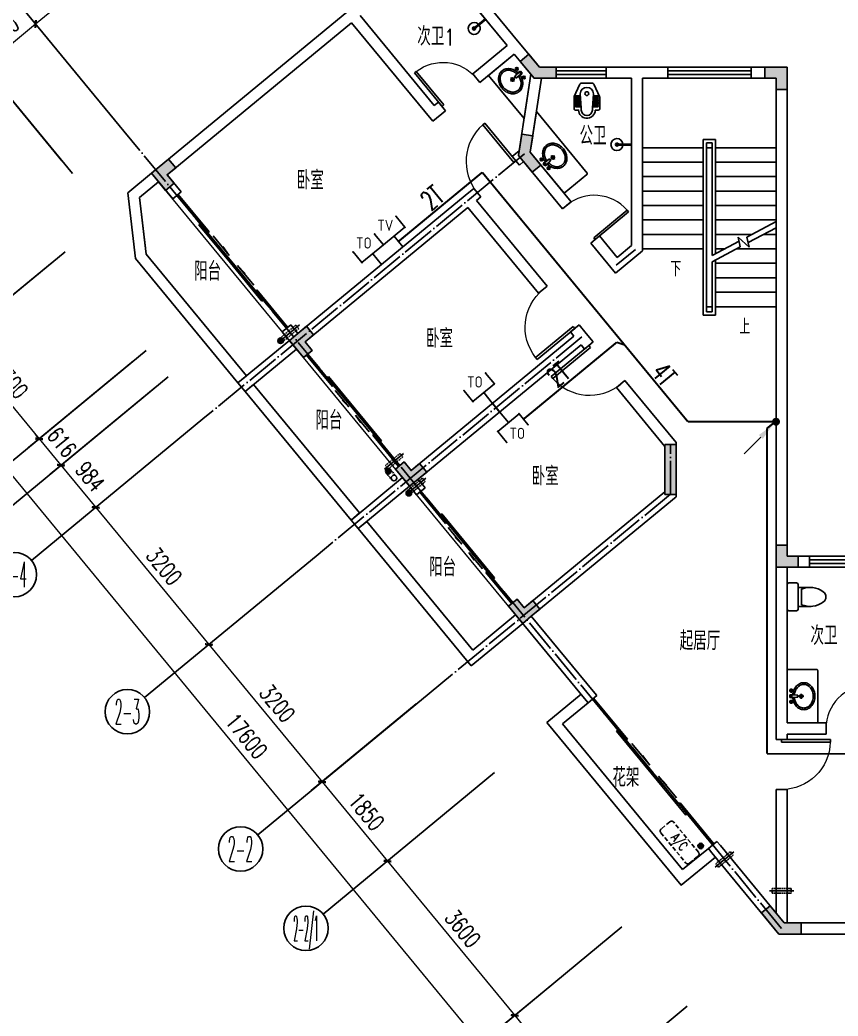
# Model space of a CAD drawing. Extents: x -7085 to 604621, y -1107727 to 606871.
# Drawn here: x 103160 to 117884, y 406450 to 424376 of the extents above; entities that cross this region are included whole.
import ezdxf
from ezdxf.enums import TextEntityAlignment as Align

# ---------------------------------------------------------------- set-up
doc = ezdxf.new("R2010")
doc.units = 0
doc.header["$LTSCALE"] = 1000
doc.header["$MEASUREMENT"] = 0
for name, pattern in [('( Hidden )', [0.375, 0.25, -0.125]), ('ACAD_ISO04W100', [30, 24, -3, 0, -3]), ('DASH', [0.35, 0.25, -0.1]), ('DOTE', [2.42, 2, -0.2, 0.02, -0.2])]:
    doc.linetypes.add(name, pattern=pattern)
for name, color, linetype in [('A-DOOR', 141, 'Continuous'), ('A-DOTE', 8, 'DOTE'), ('A-FLOR-EVTR', 2, 'Continuous'), ('A-FLOR-HVAC', 4, 'Continuous'), ('A-FLOR-OTHER2-ON', 83, 'Continuous'), ('A-FLOR-SPCL', 223, 'Continuous'), ('A-ROOF-STRM', 150, 'Continuous'), ('A-WALL-BRIC', 41, 'Continuous'), ('A-WALL-SURF', 253, 'Continuous'), ('AXIS', 3, 'Continuous'), ('AXIS_TEXT', 7, 'Continuous'), ('DIM_SYMB', 3, 'Continuous'), ('EQUIP-通讯', 3, 'Continuous'), ('g-地漏', 52, 'Continuous'), ('G_COL_墙柱_', 4, 'Continuous'), ('J-FURN-厨卫', 253, 'Continuous'), ('LWIRE', 4, 'Continuous'), ('PUB_DIM', 3, 'Continuous'), ('PUB_TEXT', 7, 'Continuous'), ('TEL_TEXT', 7, 'Continuous'), ('WALL-PARAPET', 6, 'Continuous'), ('WIRE-通讯', 4, 'Continuous')]:
    doc.layers.add(name, color=color, linetype=linetype)
doc.layers.add('建筑底图', color=8, linetype='Continuous', lineweight=5)
doc.styles.add('_TCH_AXIS', font='COMPLEX', dxfattribs={"bigfont": 'GBCBIG'})
doc.styles.add('_TCH_DIM', font='SIMPLEX', dxfattribs={"bigfont": 'GBCBIG'})
doc.styles.add('_TCH_DIM_T3', font='SIMPLEX', dxfattribs={"width": 0.705882, "bigfont": 'GBCBIG'})
doc.styles.add('_TCH_WINDOW', font='SIMPLEX', dxfattribs={"height": 3.5, "bigfont": 'GBCBIG'})
doc.styles.add('_TEL_ATTDEF', font='GBENOR', dxfattribs={"width": 0.8, "height": 3, "bigfont": 'GBCBIG'})
doc.styles.add('_TEL_DIM', font='SIMPLEX', dxfattribs={"width": 0.8, "height": 3.5, "bigfont": 'HZTXT'})
doc.styles.add('COMPLEX', font='COMPLEX')
doc.styles.get("Standard").update_dxf_attribs({"font": 'gbenor.shx', "bigfont": 'gbcbig.shx'})
doc.dimstyles.new('_TCH_ARCH&&100', dxfattribs={"dimtxt": 297.5, "dimasz": 100, "dimexe": 250, "dimexo": 300, "dimgap": 126.25, "dimtad": 1, "dimdec": 0, "dimzin": 0, "dimdsep": 46, "dimtxsty": '_TCH_DIM_T3', "dimblk": 'ARCHTICK', "dimcen": 0.09, "dimclrt": 7, "dimazin": 2, "dimtfac": 1, "dimtdec": 0, "dimtix": 1, "dimtmove": 2, "dimatfit": 3, "dimfxl": 0, "dimtolj": 1, "dimtzin": 0, "dimarcsym": 0})

# ---------------------------------------------------------------- blocks, each defined once
blk = doc.blocks.new('$plan$00002939')
at = {"layer": 'A-FLOR-SPCL', "color": 0}
blk.add_line((-10, 0), (10, 0), dxfattribs=at)
for points in [[(-124, 0), (133, 0)], [(-10, 0), (-10, -263)], [(10, 0), (10, -263)]]:
    blk.add_lwpolyline(points, dxfattribs=at)
for centre, radius, start, end in [((0, -262), 108, 95.306, 84.694), ((0, -262), 28.3, 110.6725, 69.3275), ((0, -260), 10.5, 197.2381, 342.7619)]:
    blk.add_arc(centre, radius, start, end, dxfattribs=at)
blk = doc.blocks.new('A$C14812D6A')
at = {"layer": 'A-FLOR-SPCL', "color": 0}
for p, q in [((397, 406), (289, 307)), ((363, 386), (289, 307)), ((357, 471), (301, 424)), ((352, 419), (306, 476)), ((429, 368), (311, 281)), ((397, 406), (363, 386)), ((413, 356), (383, 393)), ((429, 368), (397, 406)), ((429, 368), (403, 338)), ((288, 284), (218, 226)), ((282, 220), (225, 290)), ((311, 281), (289, 307)), ((319, 287), (297, 313)), ((403, 338), (311, 281)), ((485, 316), (428, 270)), ((480, 265), (433, 321))]:
    blk.add_line(p, q, dxfattribs=at)
for points in [[(64, 99, -0.080052), (17, 180, -0.088849), (0, 266, -0.104988), (17, 350, -0.12017), (64, 414, -0.12017), (135, 448, -0.104988), (222, 448, -0.088849), (302, 416, -0.055034), (353, 375, -0.080052)], [(87, 118, -0.080052), (45, 191, -0.088849), (30, 266, -0.104988), (44, 339, -0.12017), (83, 391, -0.12017), (141, 419, -0.104988), (215, 419, -0.088849), (286, 390, -0.056066), (333, 353, -0.080052)], [(390, 330, -0.055034), (420, 272, -0.088849), (437, 187, -0.104988), (420, 102, -0.12017), (373, 39, -0.12017), (302, 5, -0.104988), (215, 4, -0.088849), (135, 37, -0.080052), (64, 99, -0.080052)], [(365, 314, -0.056066), (392, 262, -0.088849), (407, 187, -0.104988), (393, 114, -0.12017), (354, 62, -0.12017), (296, 34, -0.104988), (222, 34, -0.088849), (151, 62, -0.080052), (87, 118, -0.080052)]]:
    blk.add_lwpolyline(points, format="xyb", dxfattribs=at)
for centre, radius in [((329, 447), 25), ((329, 447), 15), ((253, 255), 30), ((253, 255), 20), ((456, 293), 25), ((456, 293), 15)]:
    blk.add_circle(centre, radius, dxfattribs=at)
for centre, start, end in [((392, 371), 30.0417, 228.9912), ((393, 369), 210.0417, 48.9912)]:
    blk.add_arc(centre, 7.19, start, end, dxfattribs=at)
blk = doc.blocks.new('$plan$00002878')
at = {"layer": 'A-FLOR-SPCL', "color": 0}
for p, q in [((-198, -230), (-127, -230)), ((-198, -250), (-127, -250)), ((-198, -255), (-125, -255)), ((-198, -275), (-125, -275)), ((-198, -280), (-123, -280)), ((-198, -300), (-123, -300)), ((-198, -305), (-121, -305)), ((-198, -325), (-121, -325)), ((-198, -330), (-119, -330)), ((-198, -350), (-119, -350)), ((-198, -355), (-117, -355)), ((-120, -192), (-100, -450)), ((120, -192), (100, -450)), ((198, -355), (117, -355)), ((198, -330), (119, -330)), ((198, -350), (119, -350)), ((198, -305), (121, -305)), ((198, -325), (121, -325)), ((198, -280), (123, -280)), ((198, -300), (123, -300)), ((198, -255), (125, -255)), ((198, -275), (125, -275)), ((198, -230), (127, -230)), ((198, -250), (127, -250)), ((-198, -375), (-117, -375)), ((-198, -380), (-115, -380)), ((-198, -400), (-115, -400)), ((-198, -405), (-113, -405)), ((-198, -425), (-113, -425)), ((-100, -450), (-100, -486)), ((100, -450), (100, -486)), ((198, -405), (113, -405)), ((198, -425), (113, -425)), ((198, -380), (115, -380)), ((198, -400), (115, -400)), ((198, -375), (117, -375))]:
    blk.add_line(p, q, dxfattribs=at)
blk.add_lwpolyline([(-150, -486), (-210, -486, -0.414214), (-230, -466), (-230, -247, -0.108031), (-228, -239), (-132, -29, -0.293069), (-87, 0), (87, 0, -0.293069), (132, -29), (228, -239, -0.108031), (230, -247), (230, -466, -0.414214), (210, -486), (150, -486, -0.370477), (18, -634, -0.440428)], format="xyb", close=True, dxfattribs=at)
blk.add_circle((1, -190), 33.9, dxfattribs=at)
for centre, radius, start, end in [((-1, -198), 120, 89.7121, 177.2241), ((1, -198), 120, 2.7759, 90.2879), ((-198, -240), 10, 90, 270), ((-198, -265), 10, 90, 270), ((-198, -290), 10, 90, 270), ((-198, -315), 10, 90, 270), ((-198, -340), 10, 90, 270), ((-198, -365), 10, 90, 270), ((-127, -240), 10, 270, 90), ((-125, -265), 10, 270, 90), ((-123, -290), 10, 270, 90), ((-121, -315), 10, 270, 90), ((-119, -340), 10, 270, 90), ((-117, -365), 10, 270, 90), ((117, -365), 10, 90, 270), ((119, -340), 10, 90, 270), ((121, -315), 10, 90, 270), ((123, -290), 10, 90, 270), ((125, -265), 10, 90, 270), ((127, -240), 10, 90, 270), ((198, -240), 10, 270, 90), ((198, -265), 10, 270, 90), ((198, -290), 10, 270, 90), ((198, -315), 10, 270, 90), ((198, -340), 10, 270, 90), ((198, -365), 10, 270, 90), ((-198, -390), 10, 90, 270), ((-198, -415), 10, 90, 270), ((-115, -390), 10, 270, 90), ((-113, -415), 10, 270, 90), ((0, -485), 100, 180.775, 359.225), ((113, -415), 10, 90, 270), ((115, -390), 10, 90, 270), ((198, -390), 10, 270, 90), ((198, -415), 10, 270, 90)]:
    blk.add_arc(centre, radius, start, end, dxfattribs=at)
blk = doc.blocks.new('dsdsdssfdsd')
at = {"layer": 'A-FLOR-SPCL', "color": 0}
for p, q in [((4273, 23984), (4273, 24057)), ((4137, 23920), (4047, 23920)), ((4092, 23875), (4092, 23965)), ((4261, 23952), (4153, 23937)), ((4300, 23945), (4153, 23937)), ((4153, 23904), (4153, 23937)), ((4300, 23895), (4153, 23904)), ((4261, 23889), (4153, 23904)), ((4163, 23903), (4163, 23938)), ((4310, 24020), (4237, 24020)), ((4300, 23945), (4261, 23952)), ((4300, 23895), (4261, 23889)), ((4273, 23784), (4273, 23857)), ((4280, 23896), (4280, 23944)), ((4300, 23895), (4300, 23945)), ((4310, 23820), (4237, 23820))]:
    blk.add_line(p, q, dxfattribs=at)
blk.add_lwpolyline([(4347, 24400), (3817, 24400, 0.414214), (3797, 24380), (3797, 23460, 0.414214), (3817, 23440), (4347, 23440)], format="xyb", close=True, dxfattribs=at)
for points in [[(3847, 23920, -0.080052), (3862, 24013, -0.088849), (3904, 24090, -0.104988), (3970, 24144, -0.12017), (4047, 24163, -0.12017), (4124, 24144, -0.104988), (4191, 24090, -0.088849), (4232, 24013, -0.055034), (4246, 23950, -0.080052)], [(3877, 23920, -0.080052), (3891, 24004, -0.088849), (3927, 24071, -0.104988), (3984, 24118, -0.12017), (4047, 24133, -0.12017), (4110, 24118, -0.104988), (4167, 24071, -0.088849), (4204, 24004, -0.056066), (4216, 23946, -0.080052)], [(4246, 23891, -0.055034), (4232, 23827, -0.088849), (4191, 23751, -0.104988), (4124, 23696, -0.12017), (4047, 23678, -0.12017), (3970, 23696, -0.104988), (3904, 23751, -0.088849), (3862, 23827, -0.080052), (3847, 23920, -0.080052)], [(4216, 23895, -0.056066), (4204, 23837, -0.088849), (4167, 23770, -0.104988), (4110, 23723, -0.12017), (4047, 23708, -0.12017), (3984, 23723, -0.104988), (3927, 23770, -0.088849), (3891, 23837, -0.080052), (3877, 23920, -0.080052)]]:
    blk.add_lwpolyline(points, format="xyb", dxfattribs=at)
for centre, radius in [((4273, 24020), 25), ((4273, 24020), 15), ((4092, 23920), 30), ((4092, 23920), 20), ((4273, 23820), 25), ((4273, 23820), 15)]:
    blk.add_circle(centre, radius, dxfattribs=at)
for centre, start, end in [((4272, 23922), 350.5252, 189.4748), ((4272, 23919), 170.5252, 9.4748)]:
    blk.add_arc(centre, 7.19, start, end, dxfattribs=at)
blk = doc.blocks.new('A$C22166362')
at = {"layer": 'A-FLOR-SPCL', "color": 0}
for p, q in [((499, 420), (269, 420)), ((439, 110), (439, 390)), ((499, 30), (499, 470)), ((529, 500), (669, 500)), ((699, 470), (699, 30)), ((499, 80), (269, 80)), ((669, 0), (529, 0))]:
    blk.add_line(p, q, dxfattribs=at)
for centre, radius, start, end in [((286, 23), 398, 67.4505, 126.6381), ((529, 470), 30, 90, 180), ((669, 470), 30, 0, 90), ((110, 250), 110, 123.4509, 236.5491), ((286, 477), 398, 233.3619, 292.5495), ((529, 30), 30, 180, 270), ((669, 30), 30, 270, 0)]:
    blk.add_arc(centre, radius, start, end, dxfattribs=at)
blk = doc.blocks.new('COL')
at = {"layer": 'A-WALL-SURF'}
for points in [[(1903, -2150), (1712, -1918), (1558, -2046), (1808, -2350), (2203, -2350), (2203, -2150)], [(6162, -2350), (6162, -2550), (6362, -2550), (6362, -2150), (5962, -2150), (5962, -2350)], [(1739, -3679), (1784, -3383), (1586, -3353), (1527, -3738), (1775, -4038), (1929, -3911)], [(-4769, -3804), (-5078, -4059), (-4823, -4367), (-4669, -4240), (-4796, -4086), (-4642, -3959)], [(-2442, -6940), (-2288, -6813), (-2161, -6967), (-2315, -7094), (-2188, -7249), (-2342, -7376), (-2596, -7067)], [(4162, -8937), (4362, -8937), (4362, -9837), (4162, -9837)], [(-279, -9563), (-124, -9436), (-252, -9282), (-406, -9409), (-533, -9254), (-688, -9382), (-433, -9690)], [(6362, -10950), (6362, -10750), (6162, -10750), (6162, -11150), (6562, -11150), (6562, -10950)], [(1757, -12032), (1912, -11904), (1784, -11750), (1630, -11877), (1503, -11723), (1349, -11850), (1603, -12159)], [(6054, -17241), (5900, -17368), (6215, -17750), (6615, -17750), (6615, -17550), (6309, -17550)]]:
    blk.add_hatch(color=0, dxfattribs=at).paths.add_polyline_path(points)
at = {"layer": 'G_COL_墙柱_', "color": 0, "extrusion": (0, 0, -1)}
blk.add_lwpolyline([(-1903, -2150), (-1712, -1918), (-1558, -2046), (-1808, -2350), (-2203, -2350), (-2203, -2150)], close=True, dxfattribs=at)
at = {"layer": 'G_COL_墙柱_', "color": 0}
for points in [[(6162, -2350), (6162, -2550), (6362, -2550), (6362, -2150), (5962, -2150), (5962, -2350)], [(-4769, -3804), (-5078, -4059), (-4823, -4367), (-4669, -4240), (-4796, -4086), (-4642, -3959)], [(-2442, -6940), (-2288, -6813), (-2161, -6967), (-2315, -7094), (-2188, -7249), (-2342, -7376), (-2596, -7067), (-2442, -6940)], [(4162, -8937), (4362, -8937), (4362, -9837), (4162, -9837)], [(-279, -9563), (-124, -9436), (-252, -9282), (-406, -9409), (-533, -9254), (-688, -9382), (-433, -9690), (-279, -9563)], [(6362, -10950), (6362, -10750), (6162, -10750), (6162, -11150), (6562, -11150), (6562, -10950)], [(1757, -12032), (1912, -11904), (1784, -11750), (1630, -11877), (1503, -11723), (1349, -11850), (1603, -12159), (1757, -12032)], [(6054, -17241), (5900, -17368), (6215, -17750), (6615, -17750), (6615, -17550), (6309, -17550)]]:
    blk.add_lwpolyline(points, close=True, dxfattribs=at)
blk.add_lwpolyline([(1739, -3679), (1784, -3383), (1586, -3353), (1527, -3738), (1775, -4038), (1929, -3911), (1739, -3679)], dxfattribs=at)
blk = doc.blocks.new('YTLG')
at = {"layer": 'A-ROOF-STRM', "linetype": 'Continuous'}
h = blk.add_hatch(dxfattribs=at)
h.set_pattern_fill('ANSI31', color=0, scale=10)
h.set_pattern_definition([(45, (-1288290.313, 414148.037), (-11.22532015, 11.22532015), [])])
edge = h.paths.add_edge_path()
edge.add_arc((155403, -14017), 50, 0, 360, ccw=False)
at = {"layer": 'A-ROOF-STRM', "color": 0, "linetype": 'DASH', "ltscale": 0.1}
for p, q in [((155353, -14177), (155353, -14017)), ((155453, -14177), (155453, -14017))]:
    blk.add_line(p, q, dxfattribs=at)
at = {"layer": 'A-ROOF-STRM', "color": 0, "linetype": 'Continuous'}
blk.add_circle((155403, -14017), 50, dxfattribs=at)
at = {"layer": 'A-ROOF-STRM', "color": 0}
blk.add_circle((155403, -14177), 50, dxfattribs=at)
blk = doc.blocks.new('圆形地漏（平面）')
at = {"layer": 'g-地漏', "color": 0}
blk.add_circle((0, 0), 0.5, dxfattribs=at)
at = {"color": 8, "xscale": -0.01, "yscale": 0.01, "zscale": 0.01, "rotation": 180}
blk.add_blockref('YTLG', (-1554.03, -140.17), dxfattribs=at)
blk = doc.blocks.new('KTWJ1')
at = {"layer": 'A-FLOR-HVAC', "color": 0, "linetype": '( Hidden )', "ltscale": 0.3}
blk.add_lwpolyline([(152982, -14209, 0.414214), (153032, -14259), (153732, -14259, 0.414214), (153782, -14209), (153782, -14009, 0.414214), (153732, -13959), (153032, -13959, 0.414214), (152982, -14009)], format="xyb", close=True, dxfattribs=at)
at = {"layer": 'A-FLOR-HVAC', "color": 0, "style": '_TCH_WINDOW', "width": 0.705882}
blk.add_text('A/C', height=170, dxfattribs=at).set_placement((153214, -14188))
blk = doc.blocks.new('A$C0CF77FE4')
at = {"layer": 'A-FLOR-OTHER2-ON', "color": 0, "linetype": 'ACAD_ISO04W100', "ltscale": 5}
blk.add_line((40, 440), (40, 0), dxfattribs=at)
at = {"layer": 'A-FLOR-OTHER2-ON', "color": 0, "linetype": 'DASH', "ltscale": 0.1}
blk.add_lwpolyline([(0, 390), (80, 390), (80, 50), (0, 50)], close=True, dxfattribs=at)
blk = doc.blocks.new('_AXISO')
blk.add_circle((0, 0), 0.5)
at = {"layer": 'AXIS_TEXT', "style": 'COMPLEX', "width": 1.041667}
blk.add_attdef('A', text='', height=0.56, dxfattribs=at).set_placement((-0.25, -0.28), (0.25, -0.28), align=Align.FIT)
blk = doc.blocks.new('$WINLIB2D$00000001')
at = {"color": 0}
for points in [[(-0.5, 0.5), (-0.5, -0.5)], [(-0.5, 0.5), (0.5, 0.5)], [(0.5, -0.5), (0.5, 0.5)], [(0.5, 0.167), (-0.5, 0.167)], [(0.5, -0.167), (-0.5, -0.167)], [(-0.5, -0.5), (0.5, -0.5)]]:
    blk.add_lwpolyline(points, dxfattribs=at)
blk = doc.blocks.new('$DorLib2D$00000001')
at = {"color": 0}
for p, q in [((0.45, 0.975), (0.5, 0.975)), ((0.45, 0), (0.45, 0.975)), ((0.5, 0), (0.5, 0.975)), ((0.5, 0), (0.45, 0))]:
    blk.add_line(p, q, dxfattribs=at)
at = {"color": 0, "lineweight": 13}
blk.add_arc((0.475, 0), 0.975, 91.4693, 180, dxfattribs=at)
blk = doc.blocks.new('$DorLib2D$00000138')
at = {"color": 0, "linetype": 'Continuous'}
for p, q in [((-0.2875, 0), (-0.2875, 0.1538)), ((-0.2875, 0.1538), (0, 0.1538)), ((0, 0.1538), (0, 0)), ((0.2875, 0.1538), (0, 0.1538)), ((0.2875, 0), (0.2875, 0.1538)), ((-0.5, -0.1399), (-0.5, 0)), ((-0.5, 0), (-0.2188, 0)), ((0, 0), (-0.2875, 0)), ((-0.2188, 0), (-0.2188, -0.1399)), ((0, 0), (0.2875, 0)), ((0.2188, 0), (0.2188, -0.1399)), ((0.5, 0), (0.2188, 0)), ((0.5, 0), (0.5, -0.1946)), ((0.5, -0.1399), (0.5, 0)), ((-0.2188, -0.1399), (-0.5, -0.1399)), ((0.2188, -0.1399), (0.5, -0.1399)), ((-0.1857, -0.186), (-0.037, -0.186)), ((-0.037, -0.186), (-0.1019, -0.2583)), ((-0.1019, -0.2583), (-0.1019, -0.186)), ((0.1857, -0.186), (0.037, -0.186)), ((0.037, -0.186), (0.1019, -0.2583)), ((0.1019, -0.2583), (0.1019, -0.186))]:
    blk.add_line(p, q, dxfattribs=at)
blk = doc.blocks.new('_ArchTick')
at = {"color": 0, "linetype": 'ByBlock', "const_width": 0.4}
blk.add_lwpolyline([(-0.5, -0.5), (0.5, 0.5)], dxfattribs=at)
blk = doc.blocks.new('*D1653')
at = {"layer": 'Defpoints', "color": 0}
for p in [(103971, 471735), (105435, 469961), (103506, 468370)]:
    blk.add_point(p, dxfattribs=at)
at = {"layer": 'PUB_DIM', "color": 0, "lineweight": -2}
for p, q in [((103740, 471544), (101850, 469985)), ((102043, 470144), (103506, 468370)), ((105203, 469770), (103313, 468211))]:
    blk.add_line(p, q, dxfattribs=at)
at = {"layer": 'PUB_DIM', "color": 0, "lineweight": -2, "xscale": 100, "yscale": 100, "zscale": 100}
for p, rotation in [((102043, 470144), 129.5164780570852), ((103506, 468370), 309.5164780570851)]:
    blk.add_blockref('_ArchTick', p, dxfattribs=dict(at, rotation=rotation))
at = {"layer": 'PUB_DIM', "color": 7, "insert": (102987, 469432), "char_height": 297.5, "attachment_point": 5, "rotation": 309.5165, "style": '_TCH_DIM_T3'}
blk.add_mtext('\\A1;2300', dxfattribs=at)
blk = doc.blocks.new('*D1654')
at = {"layer": 'Defpoints', "color": 0}
for p in [(105435, 469961), (105827, 469485), (103898, 467894)]:
    blk.add_point(p, dxfattribs=at)
at = {"layer": 'PUB_DIM', "color": 0, "lineweight": -2}
for p, q in [((105203, 469770), (103313, 468211)), ((105596, 469294), (103706, 467735)), ((103506, 468370), (103443, 468447)), ((103506, 468370), (103898, 467894)), ((103898, 467894), (103962, 467817))]:
    blk.add_line(p, q, dxfattribs=at)
at = {"layer": 'PUB_DIM', "color": 0, "lineweight": -2, "xscale": 100, "yscale": 100, "zscale": 100}
for p, rotation in [((103506, 468370), 309.5164780570881), ((103898, 467894), 129.5164780570882)]:
    blk.add_blockref('_ArchTick', p, dxfattribs=dict(at, rotation=rotation))
at = {"layer": 'PUB_DIM', "color": 7, "insert": (103915, 468307), "char_height": 297.5, "attachment_point": 5, "rotation": 309.5165, "style": '_TCH_DIM_T3'}
blk.add_mtext('\\A1;616', dxfattribs=at)
blk = doc.blocks.new('*D1655')
at = {"layer": 'Defpoints', "color": 0}
for p in [(105827, 469485), (106453, 468726), (104524, 467135)]:
    blk.add_point(p, dxfattribs=at)
at = {"layer": 'PUB_DIM', "color": 0, "lineweight": -2}
for p, q in [((105596, 469294), (103706, 467735)), ((106222, 468535), (104332, 466976)), ((103898, 467894), (104524, 467135))]:
    blk.add_line(p, q, dxfattribs=at)
at = {"layer": 'PUB_DIM', "color": 0, "lineweight": -2, "xscale": 100, "yscale": 100, "zscale": 100}
for p, rotation in [((103898, 467894), 129.5164780570845), ((104524, 467135), 309.5164780570845)]:
    blk.add_blockref('_ArchTick', p, dxfattribs=dict(at, rotation=rotation))
at = {"layer": 'PUB_DIM', "color": 7, "insert": (104424, 467690), "char_height": 297.5, "attachment_point": 5, "rotation": 309.5165, "style": '_TCH_DIM_T3'}
blk.add_mtext('\\A1;984', dxfattribs=at)
blk = doc.blocks.new('*D1656')
at = {"layer": 'Defpoints', "color": 0}
for p in [(106453, 468726), (108489, 466258), (106561, 464667)]:
    blk.add_point(p, dxfattribs=at)
at = {"layer": 'PUB_DIM', "color": 0, "lineweight": -2}
for p, q in [((106222, 468535), (104332, 466976)), ((104524, 467135), (106561, 464667)), ((108258, 466067), (106368, 464508))]:
    blk.add_line(p, q, dxfattribs=at)
at = {"layer": 'PUB_DIM', "color": 0, "lineweight": -2, "xscale": 100, "yscale": 100, "zscale": 100}
for p, rotation in [((104524, 467135), 129.5164780570856), ((106561, 464667), 309.5164780570856)]:
    blk.add_blockref('_ArchTick', p, dxfattribs=dict(at, rotation=rotation))
at = {"layer": 'PUB_DIM', "color": 7, "insert": (105755, 466076), "char_height": 297.5, "attachment_point": 5, "rotation": 309.5165, "style": '_TCH_DIM_T3'}
blk.add_mtext('\\A1;3200', dxfattribs=at)
blk = doc.blocks.new('*D1657')
at = {"layer": 'Defpoints', "color": 0}
for p in [(108489, 466258), (110525, 463789), (108597, 462198)]:
    blk.add_point(p, dxfattribs=at)
at = {"layer": 'PUB_DIM', "color": 0, "lineweight": -2}
for p, q in [((108258, 466067), (106368, 464508)), ((106561, 464667), (108597, 462198)), ((110294, 463598), (108404, 462039))]:
    blk.add_line(p, q, dxfattribs=at)
at = {"layer": 'PUB_DIM', "color": 0, "lineweight": -2, "xscale": 100, "yscale": 100, "zscale": 100}
for p, rotation in [((106561, 464667), 129.5164780570859), ((108597, 462198), 309.5164780570859)]:
    blk.add_blockref('_ArchTick', p, dxfattribs=dict(at, rotation=rotation))
at = {"layer": 'PUB_DIM', "color": 7, "insert": (107791, 463608), "char_height": 297.5, "attachment_point": 5, "rotation": 309.5165, "style": '_TCH_DIM_T3'}
blk.add_mtext('\\A1;3200', dxfattribs=at)
blk = doc.blocks.new('*D1658')
at = {"layer": 'Defpoints', "color": 0}
for p in [(110525, 463789), (111702, 462362), (109774, 460771)]:
    blk.add_point(p, dxfattribs=at)
at = {"layer": 'PUB_DIM', "color": 0, "lineweight": -2}
for p, q in [((110294, 463598), (108404, 462039)), ((108597, 462198), (109774, 460771)), ((111471, 462171), (109581, 460612))]:
    blk.add_line(p, q, dxfattribs=at)
at = {"layer": 'PUB_DIM', "color": 0, "lineweight": -2, "xscale": 100, "yscale": 100, "zscale": 100}
for p, rotation in [((108597, 462198), 129.5164780570855), ((109774, 460771), 309.5164780570855)]:
    blk.add_blockref('_ArchTick', p, dxfattribs=dict(at, rotation=rotation))
at = {"layer": 'PUB_DIM', "color": 7, "insert": (109397, 461660), "char_height": 297.5, "attachment_point": 5, "rotation": 309.5165, "style": '_TCH_DIM_T3'}
blk.add_mtext('\\A1;1850', dxfattribs=at)
blk = doc.blocks.new('*D1659')
at = {"layer": 'Defpoints', "color": 0}
for p in [(111702, 462362), (113993, 459585), (112065, 457994)]:
    blk.add_point(p, dxfattribs=at)
at = {"layer": 'PUB_DIM', "color": 0, "lineweight": -2}
for p, q in [((111471, 462171), (109581, 460612)), ((109774, 460771), (112065, 457994)), ((113762, 459394), (111872, 457835))]:
    blk.add_line(p, q, dxfattribs=at)
at = {"layer": 'PUB_DIM', "color": 0, "lineweight": -2, "xscale": 100, "yscale": 100, "zscale": 100}
for p, rotation in [((109774, 460771), 129.5164780570859), ((112065, 457994), 309.5164780570859)]:
    blk.add_blockref('_ArchTick', p, dxfattribs=dict(at, rotation=rotation))
at = {"layer": 'PUB_DIM', "color": 7, "insert": (111131, 459557), "char_height": 297.5, "attachment_point": 5, "rotation": 309.5165, "style": '_TCH_DIM_T3'}
blk.add_mtext('\\A1;3600', dxfattribs=at)
blk = doc.blocks.new('*D1660')
at = {"layer": 'Defpoints', "color": 0}
for p in [(113993, 459585), (115170, 458157), (113242, 456567)]:
    blk.add_point(p, dxfattribs=at)
at = {"layer": 'PUB_DIM', "color": 0, "lineweight": -2}
for p, q in [((113762, 459394), (111872, 457835)), ((112065, 457994), (113242, 456567)), ((114939, 457967), (113049, 456408))]:
    blk.add_line(p, q, dxfattribs=at)
at = {"layer": 'PUB_DIM', "color": 0, "lineweight": -2, "xscale": 100, "yscale": 100, "zscale": 100}
for p, rotation in [((112065, 457994), 129.5164780570852), ((113242, 456567), 309.5164780570852)]:
    blk.add_blockref('_ArchTick', p, dxfattribs=dict(at, rotation=rotation))
at = {"layer": 'PUB_DIM', "color": 7, "insert": (112865, 457455), "char_height": 297.5, "attachment_point": 5, "rotation": 309.5165, "style": '_TCH_DIM_T3'}
blk.add_mtext('\\A1;1850', dxfattribs=at)
blk = doc.blocks.new('*D1661')
at = {"layer": 'Defpoints', "color": 0}
for p in [(103971, 471735), (115170, 458157), (112625, 456058)]:
    blk.add_point(p, dxfattribs=at)
at = {"layer": 'PUB_DIM', "color": 0, "lineweight": -2}
for p, q in [((103740, 471544), (101233, 469476)), ((101426, 469635), (112625, 456058)), ((114939, 457967), (112432, 455899))]:
    blk.add_line(p, q, dxfattribs=at)
at = {"layer": 'PUB_DIM', "color": 0, "lineweight": -2, "xscale": 100, "yscale": 100, "zscale": 100}
for p, rotation in [((101426, 469635), 129.5164780570852), ((112625, 456058), 309.5164780570851)]:
    blk.add_blockref('_ArchTick', p, dxfattribs=dict(at, rotation=rotation))
at = {"layer": 'PUB_DIM', "color": 7, "insert": (107237, 463021), "char_height": 297.5, "attachment_point": 5, "rotation": 309.5165, "style": '_TCH_DIM_T3'}
blk.add_mtext('\\A1;17600', dxfattribs=at)
blk = doc.blocks.new('*D1662')
at = {"layer": 'Defpoints', "color": 0}
for p in [(103442, 475835), (105032, 473906), (104107, 473143)]:
    blk.add_point(p, dxfattribs=at)
at = {"layer": 'PUB_DIM', "color": 0, "lineweight": -2}
for p, q in [((104841, 474138), (103282, 476028)), ((102516, 475071), (103442, 475835)), ((103916, 473374), (102357, 475264))]:
    blk.add_line(p, q, dxfattribs=at)
at = {"layer": 'PUB_DIM', "color": 0, "lineweight": -2, "xscale": 100, "yscale": 100, "zscale": 100}
for p, rotation in [((103442, 475835), 39.51647805708824), ((102516, 475071), 219.5164780570882)]:
    blk.add_blockref('_ArchTick', p, dxfattribs=dict(at, rotation=rotation))
at = {"layer": 'PUB_DIM', "color": 7, "insert": (102804, 475665), "char_height": 297.5, "attachment_point": 5, "rotation": 39.5165, "style": '_TCH_DIM_T3'}
blk.add_mtext('\\A1;1200', dxfattribs=at)
blk = doc.blocks.new('*D1663')
at = {"layer": 'Defpoints', "color": 0}
for p in [(106527, 478380), (108118, 476451), (105032, 473906)]:
    blk.add_point(p, dxfattribs=at)
at = {"layer": 'PUB_DIM', "color": 0, "lineweight": -2}
for p, q in [((107927, 476683), (106368, 478573)), ((103442, 475835), (106527, 478380)), ((104841, 474138), (103282, 476028))]:
    blk.add_line(p, q, dxfattribs=at)
at = {"layer": 'PUB_DIM', "color": 0, "lineweight": -2, "xscale": 100, "yscale": 100, "zscale": 100}
for p, rotation in [((106527, 478380), 39.51647805708831), ((103442, 475835), 219.5164780570883)]:
    blk.add_blockref('_ArchTick', p, dxfattribs=dict(at, rotation=rotation))
at = {"layer": 'PUB_DIM', "color": 7, "insert": (104809, 477319), "char_height": 297.5, "attachment_point": 5, "rotation": 39.5165, "style": '_TCH_DIM_T3'}
blk.add_mtext('\\A1;4000', dxfattribs=at)
blk = doc.blocks.new('*D1667')
at = {"layer": 'Defpoints', "color": 0}
for p in [(107870, 480524), (109970, 477978), (104107, 473143)]:
    blk.add_point(p, dxfattribs=at)
at = {"layer": 'PUB_DIM', "color": 0, "lineweight": -2}
for p, q in [((109779, 478210), (107711, 480717)), ((102007, 475688), (107870, 480524)), ((103916, 473374), (101848, 475881))]:
    blk.add_line(p, q, dxfattribs=at)
at = {"layer": 'PUB_DIM', "color": 0, "lineweight": -2, "xscale": 100, "yscale": 100, "zscale": 100}
for p, rotation in [((107870, 480524), 39.51647805708493), ((102007, 475688), 219.516478057085)]:
    blk.add_blockref('_ArchTick', p, dxfattribs=dict(at, rotation=rotation))
at = {"layer": 'PUB_DIM', "color": 7, "insert": (104763, 478318), "char_height": 297.5, "attachment_point": 5, "rotation": 39.5165, "style": '_TCH_DIM_T3'}
blk.add_mtext('\\A1;7600', dxfattribs=at)
blk = doc.blocks.new('$equip$00001847')
for p, q in [((-0.5, 0.499), (-0.5, 0.999)), ((0.5, 0.999), (0.5, 0.499)), ((0.5, 0.499), (-0.5, 0.499)), ((0, 0.5), (0, 0))]:
    blk.add_line(p, q)
for p in [(-0.5, 0.999), (0.5, 0.999), (-0.5, 0.499), (0.5, 0.499), (0, 0)]:
    blk.add_point(p)
at = {"color": 7, "style": '_TEL_DIM'}
blk.add_attdef('$TEXT$', text='', height=0.4, dxfattribs=at).set_placement((0, 0.999), align=Align.MIDDLE_CENTER)
at = {"color": 7, "style": '_TEL_DIM', "flags": 1}
blk.add_attdef('A', text='', height=0.00002, dxfattribs=at).set_placement((0, 0), align=Align.MIDDLE_CENTER)
blk = doc.blocks.new('$equip$00001802')
for p, q in [((-0.5, 0.499), (-0.5, 0.999)), ((0.5, 0.999), (0.5, 0.499)), ((0.5, 0.499), (-0.5, 0.499)), ((0, 0.5), (0, 0))]:
    blk.add_line(p, q)
for p in [(-0.5, 0.999), (0.5, 0.999), (-0.5, 0.499), (0.5, 0.499), (0, 0)]:
    blk.add_point(p)
at = {"color": 7, "style": '_TEL_DIM'}
blk.add_attdef('$TEXT$', text='', height=0.4, dxfattribs=at).set_placement((0, 0.999), align=Align.MIDDLE_CENTER)
at = {"color": 7, "style": '_TEL_DIM', "flags": 1}
blk.add_attdef('A', text='', height=0.00002, dxfattribs=at).set_placement((0, 0), align=Align.MIDDLE_CENTER)
blk = doc.blocks.new('$TelecSys$00000081')
for p, q in [((0.104, 0.104), (0.104, 0.104)), ((-0.104, -0.104), (-0.104, -0.104)), ((-1.15, -1.15), (-0.55, -0.55))]:
    blk.add_line(p, q)
at = {"const_width": 0.142}
blk.add_lwpolyline([(0.071, 0, 1), (-0.071, 0, 1)], format="xyb", close=True, dxfattribs=at)
blk.add_solid([(-0.62, -0.48), (-0.48, -0.62), (-0.1, -0.1)])
at = {"width": 0.8, "flags": 9}
blk.add_attdef('A', (0, 0), '', height=0.00002, rotation=180, dxfattribs=at)
blk = doc.blocks.new('WC')
at = {"layer": 'A-ROOF-STRM', "linetype": 'Continuous'}
h = blk.add_hatch(dxfattribs=at)
h.set_pattern_fill('ANSI31', color=8, scale=10)
h.set_pattern_definition([(174.5164781, (949134.199, 1719061.32), (1.51700667, 15.80235159), [])])
edge = h.paths.add_edge_path()
edge.add_arc((107851, 470134.6), 50, -140.48352, 219.51648)
h = blk.add_hatch(dxfattribs=at)
h.set_pattern_fill('ANSI31', color=8, scale=10)
h.set_pattern_definition([(358.6425651, (-639081.866, -838829.969), (-0.37607068, -15.87054491), [])])
edge = h.paths.add_edge_path()
edge.add_arc((110158.6, 467391.4), 50, 43.64257, 403.64257)
h = blk.add_hatch(dxfattribs=at)
h.set_pattern_fill('ANSI31', color=8, scale=10)
h.set_pattern_definition([(354.5164781, (-725871.677, -787884.326), (-1.51700667, -15.80235159), [])])
edge = h.paths.add_edge_path()
edge.add_arc((115411.5, 461042.4), 50, 39.51648, 399.51648)
at = {"color": 8}
for points in [[(112055.8, 475291.9), (112355.8, 474928.2)], [(112209, 465048.1), (105527.8, 473148.2)], [(105310.9, 472710), (105418.8, 471802.1)], [(113258.9, 463775.2), (112641.7, 463266.1), (115059.7, 460334.7), (115676.8, 460843.7)]]:
    blk.add_lwpolyline(points, dxfattribs=at)
at = {"layer": 'A-DOTE', "color": 8, "ltscale": 0.3}
blk.add_line((114867.5, 467370.5), (114867.5, 468268.4), dxfattribs=at)
for points in [[(116867.5, 459557.3), (105032.3, 473906.1)], [(112238.8, 473498.4), (106453, 468726.2)], [(114235.7, 471775.2), (113893.2, 471492.7)], [(113272.1, 470202.6), (108489.2, 466257.6)], [(114867.5, 467370.5), (110525.3, 463789)]]:
    blk.add_lwpolyline(points, dxfattribs=at)
at = {"layer": 'A-FLOR-EVTR', "color": 8}
for p, q in [((116767.5, 474857.3), (114367.5, 474857.3)), ((114367.5, 474857.3), (114367.5, 473607.3)), ((116767.5, 473607.3), (116767.5, 474857.3)), ((114367.5, 473607.3), (114367.5, 471787.3)), ((115457.5, 473607.3), (114367.5, 473607.3)), ((114367.5, 473607.3), (115457.5, 473607.3)), ((115457.5, 473757.3), (115457.5, 470597.3)), ((115677.5, 473757.3), (115457.5, 473757.3)), ((115517.5, 473697.3), (115517.5, 470657.3)), ((115617.5, 473697.3), (115517.5, 473697.3)), ((115517.5, 473607.3), (115517.5, 471787.3)), ((115517.5, 473607.3), (115617.5, 473607.3)), ((115617.5, 471669.6), (115617.5, 473697.3)), ((115617.5, 471669.6), (115617.5, 473607.3)), ((115677.5, 471701.3), (115677.5, 473757.3)), ((115677.5, 473607.3), (116767.5, 473607.3)), ((115677.5, 473607.3), (116767.5, 473607.3)), ((116767.5, 472278.2), (116767.5, 473607.3)), ((115457.5, 473347.3), (114367.5, 473347.3)), ((115677.5, 473347.3), (116767.5, 473347.3)), ((115457.5, 473087.3), (114367.5, 473087.3)), ((115677.5, 473087.3), (116767.5, 473087.3)), ((115457.5, 472827.3), (114367.5, 472827.3)), ((115677.5, 472827.3), (116767.5, 472827.3)), ((115457.5, 472567.3), (114367.5, 472567.3)), ((115677.5, 472567.3), (116767.5, 472567.3)), ((115457.5, 472307.3), (114367.5, 472307.3)), ((115677.5, 472307.3), (116767.5, 472307.3)), ((116242.7, 472000.5), (116767.5, 472278.2)), ((115457.5, 472047.3), (114367.5, 472047.3)), ((115677.5, 472047.3), (116331.2, 472047.3)), ((116124.6, 471824.8), (116084.8, 471998.8)), ((116084.8, 471998.8), (116284.4, 471818.4)), ((116284.4, 471818.4), (116242.7, 472000.5)), ((116265.8, 471899.5), (116767.5, 472165)), ((116545, 472047.3), (116767.5, 472047.3)), ((116767.5, 470747.3), (116767.5, 472165)), ((115617.5, 471669.6), (116101.5, 471925.7)), ((115617.5, 471556.4), (116124.6, 471824.8)), ((115457.5, 471787.3), (114367.5, 471787.3)), ((115517.5, 470747.3), (115517.5, 471787.3)), ((115677.5, 471787.3), (115840, 471787.3)), ((116053.7, 471787.3), (116767.5, 471787.3)), ((115617.5, 470747.3), (115617.5, 471556.4)), ((115617.5, 470657.3), (115617.5, 471556.4)), ((115677.5, 470597.3), (115677.5, 471588.2)), ((115677.5, 471527.3), (116767.5, 471527.3)), ((115677.5, 471267.3), (116767.5, 471267.3)), ((115677.5, 471007.3), (116767.5, 471007.3)), ((115617.5, 470747.3), (115517.5, 470747.3)), ((115677.5, 470747.3), (116767.5, 470747.3)), ((115457.5, 470597.3), (115677.5, 470597.3)), ((115517.5, 470657.3), (115617.5, 470657.3))]:
    blk.add_line(p, q, dxfattribs=at)
at = {"layer": 'A-FLOR-SPCL', "color": 8}
for points in [[(111592.9, 474910.1), (112055.8, 475291.9)], [(112055.8, 475291.9), (112355.8, 474928.2)], [(111592.9, 474910.1), (112234.4, 474132.4)], [(112355.8, 474928.2), (112234.4, 474132.4)]]:
    blk.add_lwpolyline(points, dxfattribs=at)
blk.add_lwpolyline([(112455.7, 474257), (113366.8, 473152.4, -0.4142136), (113364.1, 473124.2), (112955.3, 472787), (112344.4, 473527.6), (112455.7, 474257)], format="xyb", dxfattribs=at)
at = {"layer": 'A-ROOF-STRM', "color": 8}
for centre in [(107851, 470134.6), (115411.5, 461042.4)]:
    blk.add_circle(centre, 50, dxfattribs=at)
at = {"layer": 'A-ROOF-STRM', "color": 8, "linetype": 'Continuous'}
for centre in [(107851, 470134.6), (110158.6, 467391.4), (115411.5, 461042.4)]:
    blk.add_circle(centre, 50, dxfattribs=at)
at = {"layer": 'A-WALL-BRIC', "color": 8}
for p, q in [((110619.3, 477347.8), (112146.5, 475496.3)), ((110592.3, 477066.2), (111928.5, 475446.2)), ((105527.8, 473148.2), (109076.5, 476075.2)), ((109280.9, 475984.5), (110617.1, 474364.5)), ((105809.4, 473121.2), (109126.6, 475857.3)), ((109126.6, 475857.3), (110590.1, 474082.9)), ((111928.5, 475446.2), (111311.4, 474937.2)), ((112146.5, 475496.3), (112508.6, 475057.3)), ((111438.7, 474782.9), (112055.8, 475291.9)), ((112055.8, 475291.9), (112355.8, 474928.2)), ((112808.6, 475057.3), (112508.6, 475057.3)), ((112808.6, 474857.3), (112808.6, 475057.3)), ((114267.5, 475057.3), (113708.6, 475057.3)), ((113708.6, 475057.3), (113708.6, 474857.3)), ((114817.5, 475057.3), (114267.5, 475057.3)), ((114817.5, 474857.3), (114817.5, 475057.3)), ((116967.5, 475057.3), (116317.5, 475057.3)), ((116317.5, 475057.3), (116317.5, 474857.3)), ((116967.5, 475057.3), (116967.5, 466257.3)), ((111311.4, 474937.2), (111438.7, 474782.9)), ((112145.7, 473551.3), (112355.8, 474928.2)), ((112344.4, 473527.6), (112547.3, 474857.3)), ((112547.3, 474857.3), (112808.6, 474857.3)), ((113708.6, 474857.3), (114167.5, 474857.3)), ((114167.5, 474857.3), (114167.5, 471848.6)), ((114367.5, 474857.3), (114367.5, 471754.3)), ((114367.5, 474857.3), (114817.5, 474857.3)), ((116317.5, 474857.3), (116767.5, 474857.3)), ((116767.5, 474857.3), (116767.5, 466157.3)), ((110694.2, 474428.1), (110617.1, 474364.5)), ((110821.5, 474273.8), (110694.2, 474428.1)), ((110590.1, 474082.9), (110821.5, 474273.8)), ((112145.7, 473551.3), (112020.9, 473448.3)), ((112020.9, 473448.3), (112148.2, 473294)), ((113079.5, 472636.3), (112344.4, 473527.6)), ((112148.2, 473294), (112225.3, 473357.7)), ((112225.3, 473357.7), (112925.2, 472509.1)), ((105527.8, 473148.2), (105909.6, 472685.3)), ((106063.9, 472812.6), (105809.4, 473121.2)), ((105909.6, 472685.3), (106063.9, 472812.6)), ((108163.7, 470266.8), (111172.3, 472748.4)), ((111326.6, 472875.7), (111172.3, 472748.4)), ((111453.9, 472721.4), (111326.6, 472875.7)), ((111376.7, 472657.7), (111453.9, 472721.4)), ((108290.9, 470112.5), (111222.4, 472530.5)), ((111222.4, 472530.5), (112495, 470987.6)), ((112649.3, 471114.9), (111376.7, 472657.7)), ((112925.2, 472509.1), (113079.5, 472636.3)), ((113588.6, 472019.2), (113434.3, 471891.9)), ((113906.7, 471633.5), (113588.6, 472019.2)), ((113434.3, 471891.9), (113879.7, 471351.9)), ((113906.7, 471633.5), (114167.5, 471848.6)), ((113879.7, 471351.9), (114367.5, 471754.3)), ((112495, 470987.6), (112649.3, 471114.9)), ((108036.4, 470421.1), (107882.1, 470293.9)), ((108163.7, 470266.8), (108036.4, 470421.1)), ((113222, 470420.6), (113067.7, 470293.3)), ((113349.2, 470266.3), (113222, 470420.6)), ((107882.1, 470293.9), (108073, 470062.4)), ((110199.8, 467798.2), (113131.3, 470216.2)), ((113067.7, 470293.3), (113131.3, 470216.2)), ((113476.5, 470112), (113349.2, 470266.3)), ((108073, 470062.4), (108263.9, 469831)), ((108418.2, 469958.3), (108290.9, 470112.5)), ((110327.1, 467643.9), (113258.6, 470061.9)), ((113258.6, 470061.9), (113322.2, 469984.7)), ((113322.2, 469984.7), (113476.5, 470112)), ((108263.9, 469831), (108418.2, 469958.3)), ((114049.2, 469417.7), (113894.9, 469290.4)), ((114967.5, 468304.3), (114049.2, 469417.7)), ((113894.9, 469290.4), (114767.5, 468232.5)), ((114767.5, 468232.5), (114767.5, 467417.6)), ((114967.5, 468304.3), (114967.5, 467323.3)), ((110072.6, 467952.5), (109918.3, 467825.2)), ((110199.8, 467798.2), (110072.6, 467952.5)), ((109918.3, 467825.2), (110109.2, 467593.8)), ((110109.2, 467593.8), (110300.1, 467362.4)), ((110454.4, 467489.6), (110327.1, 467643.9)), ((110300.1, 467362.4), (110454.4, 467489.6)), ((114767.5, 467417.6), (112236, 465329.6)), ((114967.5, 467323.3), (112363.3, 465175.3)), ((117367.5, 466257.3), (116967.5, 466257.3)), ((117367.5, 466057.3), (117367.5, 466257.3)), ((116767.5, 466157.3), (116767.5, 463157.3)), ((116967.5, 466057.3), (117367.5, 466057.3)), ((116967.5, 466057.3), (116967.5, 463257.3)), ((112108.7, 465483.9), (111954.5, 465356.6)), ((111954.5, 465356.6), (112145.4, 465125.2)), ((112236, 465329.6), (112108.7, 465483.9)), ((113476.8, 463825.3), (112363.3, 465175.3)), ((113322.5, 463698), (112145.4, 465125.2)), ((113386.1, 463620.9), (113540.4, 463748.1)), ((113540.4, 463748.1), (113476.8, 463825.3)), ((113322.5, 463698), (113386.1, 463620.9)), ((117667.5, 463257.3), (116967.5, 463257.3)), ((117667.5, 463057.3), (117667.5, 463257.3)), ((116767.5, 463157.3), (116767.5, 462957.3)), ((116967.5, 463057.3), (117667.5, 463057.3)), ((116967.5, 462957.3), (116967.5, 463057.3)), ((116767.5, 462957.3), (116967.5, 462957.3)), ((116967.5, 462057.3), (116767.5, 462057.3)), ((116767.5, 462057.3), (116767.5, 459835.7)), ((116967.5, 459657.3), (116967.5, 462057.3)), ((115703.8, 461125.2), (115549.6, 460998)), ((115767.5, 461048.1), (115703.8, 461125.2)), ((115549.6, 460998), (115613.2, 460920.8)), ((116820.3, 459457.3), (115613.2, 460920.8)), ((116767.5, 459835.7), (115767.5, 461048.1)), ((118617.5, 459657.3), (116967.5, 459657.3)), ((116820.3, 459457.3), (118617.5, 459457.3))]:
    blk.add_line(p, q, dxfattribs=at)
at = {"layer": 'AXIS', "color": 8}
for p, q in [((105032.3, 473906.1), (102487.1, 476991.9)), ((104106.6, 473142.6), (101561.4, 476228.3)), ((103971.4, 471734.8), (100885.7, 469189.6)), ((105434.9, 469960.5), (102349.2, 467415.3)), ((105827, 469485.1), (102741.3, 466939.9)), ((106453, 468726.2), (103367.2, 466181)), ((108489.2, 466257.6), (105403.4, 463712.4)), ((110525.3, 463789), (107439.6, 461243.8)), ((111702.5, 462361.8), (108616.7, 459816.6)), ((113993.2, 459584.6), (110907.4, 457039.4)), ((115170.3, 458157.4), (112084.5, 455612.2))]:
    blk.add_line(p, q, dxfattribs=at)
at = {"layer": 'DIM_SYMB', "color": 8}
for points in [[(114942.5, 471657.3, 0, 0, 0), (114942.5, 474232.3, 0, 0, 0), (116192.5, 474232.3, 0, 0, 0), (116192.5, 472287.3, 64, 0, 0), (116192.5, 472047.3, 0, 0, 0)], [(116192.5, 470617.3, 0, 0, 0), (116192.5, 471547.3, 64, 0, 0), (116192.5, 471787.3, 0, 0, 0)]]:
    blk.add_lwpolyline(points, format="xyseb", dxfattribs=at)
at = {"layer": 'g-地漏', "color": 8}
for centre in [(107851, 470134.6), (110158.6, 467391.4), (115411.5, 461042.4)]:
    blk.add_circle(centre, 50, dxfattribs=at)
at = {"layer": 'WALL-PARAPET', "color": 8}
for p, q in [((105527.8, 473148.2), (105099.4, 472794.8)), ((105655.1, 472993.9), (105310.9, 472710)), ((105099.4, 472794.8), (105240, 471611.2)), ((105310.9, 472710), (105431.7, 471693.1)), ((105431.7, 471693.1), (107238, 469503.3)), ((105240, 471611.2), (107083.7, 469376)), ((107083.7, 469376), (108009.4, 470139.6)), ((107210.9, 469221.7), (108136.7, 469985.3)), ((107238, 469503.3), (107083.7, 469376)), ((107083.7, 469376), (107210.9, 469221.7)), ((107365.2, 469349), (107210.9, 469221.7)), ((107365.2, 469349), (109274.1, 467034.7)), ((107210.9, 469221.7), (109119.8, 466907.4)), ((110045.6, 467671), (109119.8, 466907.4)), ((110172.8, 467516.7), (109247.1, 466753.1)), ((109274.1, 467034.7), (109119.8, 466907.4)), ((109247.1, 466753.1), (109119.8, 466907.4)), ((109401.4, 466880.4), (109247.1, 466753.1)), ((109401.4, 466880.4), (111310.3, 464566)), ((109247.1, 466753.1), (111283.3, 464284.5)), ((111310.3, 464566), (112081.7, 465202.3)), ((111283.3, 464284.5), (112209, 465048.1)), ((112641.7, 463266.1), (113258.9, 463775.2)), ((112923.3, 463239.1), (113386.1, 463620.9)), ((112641.7, 463266.1), (115059.7, 460334.7)), ((112923.3, 463239.1), (115086.7, 460616.2)), ((115086.7, 460616.2), (115549.6, 460998)), ((115059.7, 460334.7), (115676.8, 460843.7))]:
    blk.add_line(p, q, dxfattribs=at)
at = {"layer": 'A-DOOR', "color": 8, "zscale": 200}
for name, p, xscale, yscale, rotation in [('$DorLib2D$00000001', (111066.4, 474605.5), -800, 800, 39.51647805708632), ('$DorLib2D$00000001', (111737.4, 473084.9), 900, 900, 39.51647805708735), ('$DorLib2D$00000001', (113256.9, 472264.1), 800, 800, 309.5164780570857), ('$DorLib2D$00000138', (106973, 471553.2), 3100, 200, 129.5164780570793), ('$DorLib2D$00000001', (112858.5, 470704.1), 900, -900, 309.5164780571158), ('$DorLib2D$00000001', (113685.7, 469701.2), -900, -900, 309.5164780571021), ('$DorLib2D$00000138', (109168.3, 468891.7), 2600, -200, 129.5164780571607), ('$DorLib2D$00000138', (111204.4, 466423.1), 2600, -200, 129.5164780570562), ('$WINLIB2D$00000001', (117817.5, 466157.3), -900, -200, 1.482245913631191e-11), ('$DorLib2D$00000001', (118067.5, 463157.3), 800, 800, 1.482245913631239e-11), ('$DorLib2D$00000138', (114545, 462373.1), 3400, 200, 129.5164780570708), ('$DorLib2D$00000001', (116867.5, 462507.3), -900, 900, 270)]:
    blk.add_blockref(name, p, dxfattribs=dict(at, xscale=xscale, yscale=yscale, rotation=rotation))
for p, xscale, yscale in [((113258.6, 474957.3), -900, -200), ((115567.5, 474957.3), -1500, 200)]:
    blk.add_blockref('$WINLIB2D$00000001', p, dxfattribs=dict(at, xscale=xscale, yscale=yscale))
at = {"layer": 'A-FLOR-HVAC', "color": 8, "rotation": 309.5164780576255}
blk.add_blockref('KTWJ1', (28320.3, 588407.7), dxfattribs=at)
at = {"layer": 'A-FLOR-OTHER2-ON', "color": 8, "linetype": 'DASH'}
for p, rotation in [((107827.4, 470169.1), 309.5164755733012), ((109698.1, 467857), 309.5164755733012), ((110101.6, 467411.8), 309.5164755733012), ((115645.7, 460690.3), 309.5164755733012), ((116647.5, 460274.3), 270)]:
    blk.add_blockref('A$C0CF77FE4', p, dxfattribs=dict(at, rotation=rotation))
at = {"layer": 'A-FLOR-SPCL', "color": 8, "linetype": 'Continuous', "xscale": -1}
for p, rotation in [((111537.4, 475920.4), 309.5164780570284), ((114167.5, 473663.9), 269.9999999999953)]:
    blk.add_blockref('$plan$00002939', p, dxfattribs=dict(at, rotation=rotation))
at = {"layer": 'A-FLOR-SPCL', "color": 8, "linetype": 'Continuous', "extrusion": (0, 0, -1), "zscale": -1}
blk.add_blockref('$plan$00002878', (-113363.7, 474770.9), dxfattribs=at)
at = {"layer": 'A-FLOR-SPCL', "color": 8, "xscale": -1}
blk.add_blockref('A$C22166362', (117666.7, 465274.8), dxfattribs=at)
at = {"layer": 'A-FLOR-SPCL', "color": 8, "rotation": 180}
blk.add_blockref('dsdsdssfdsd', (121314.7, 487657.7), dxfattribs=at)
at = {"layer": 'AXIS', "color": 8}
ref = blk.add_blockref('_AXISO', (103058.7, 465926.5), dxfattribs=dict(at, xscale=800, yscale=800, zscale=800))
ref.add_attrib('A', '2-4', dxfattribs={"layer": 'AXIS_TEXT', "color": 8, "height": 452.55, "style": '_TCH_AXIS', "width": 0.33871}).set_placement((102832.4, 465700.2), (103284.9, 465700.2), align=Align.FIT)
ref = blk.add_blockref('_AXISO', (105094.8, 463457.9), dxfattribs=dict(at, xscale=800, yscale=800, zscale=800))
ref.add_attrib('A', '2-3', dxfattribs={"layer": 'AXIS_TEXT', "color": 8, "height": 452.55, "style": '_TCH_AXIS', "width": 0.35}).set_placement((104868.5, 463231.6), (105321.1, 463231.6), align=Align.FIT)
ref = blk.add_blockref('_AXISO', (107131, 460989.2), dxfattribs=dict(at, xscale=800, yscale=800, zscale=800))
ref.add_attrib('A', '2-2', dxfattribs={"layer": 'AXIS_TEXT', "color": 8, "height": 452.55, "style": '_TCH_AXIS', "width": 0.35}).set_placement((106904.7, 460763), (107357.3, 460763), align=Align.FIT)
ref = blk.add_blockref('_AXISO', (108308.1, 459562.1), dxfattribs=dict(at, xscale=800, yscale=800, zscale=800))
ref.add_attrib('A', '2-2/1', dxfattribs={"layer": 'AXIS_TEXT', "color": 8, "height": 452.55, "style": '_TCH_AXIS', "width": 0.216495}).set_placement((108081.9, 459335.8), (108534.4, 459335.8), align=Align.FIT)
at = {"layer": 'g-地漏', "color": 8, "xscale": 99.99999999999997, "yscale": 99.99999999999997, "zscale": 99.99999999999997, "rotation": 219.5164781064073}
blk.add_blockref('圆形地漏（平面）', (109790.1, 467786.4), dxfattribs=at)
at = {"layer": 'J-FURN-厨卫', "color": 8}
blk.add_blockref('A$C14812D6A', (111772.7, 474578.5), dxfattribs=at)
at = {"layer": 'J-FURN-厨卫', "color": 8, "rotation": 180}
blk.add_blockref('A$C14812D6A', (113004.4, 473688.5), dxfattribs=at)
at = {"layer": 'WALL-PARAPET', "color": 8}
blk.add_blockref('COL', (110605.8, 477207), dxfattribs=at)
at = {"layer": 'PUB_TEXT', "color": 8, "style": '_TCH_DIM'}
for s, height, p in [('次卫', 337.59, (110311.7, 475445.1)), ('公卫', 337.59, (113231.8, 473656.3)), ('卧室', 337.59, (108143.2, 472855.1)), ('阳台', 337.59, (106296.1, 471216.5)), ('下', 270.1, (114866.5, 471293.3)), ('卧室', 337.59, (110468.7, 470007.9)), ('上', 270.1, (116109.1, 470253.3)), ('阳台', 337.59, (108478.7, 468535.8)), ('卧室', 337.59, (112370.3, 467530.6)), ('阳台', 337.59, (110523.2, 465892)), ('次卫', 337.59, (117388, 464661.6)), ('起居厅', 337.59, (115033.1, 464567.3)), ('花架', 337.59, (113823.3, 462109.3))]:
    blk.add_text(s, height=height, dxfattribs=at).set_placement(p)
at = {"layer": 'PUB_TEXT', "color": 8, "style": '_TCH_DIM', "width": 0.705882}
blk.add_text('1', height=297.5, dxfattribs=at).set_placement((110803.2, 475445.1))
at = {"layer": 'PUB_DIM', "color": 8}
for p1, p2, distance, picture, middle in [((104106.6, 473142.6), (109969.5, 477978.4), 3300, '*D1667', (104763.3, 478318.4)), ((105032.3, 473906.1), (108118.1, 476451.3), 2500, '*D1663', (104809.5, 477319.5)), ((104106.6, 473142.6), (105032.3, 473906.1), 2500, '*D1662', (102803.7, 475665.1)), ((103971.4, 471734.8), (115170.3, 458157.4), -3300, '*D1661', (107237.3, 463021.3)), ((103971.4, 471734.8), (105434.9, 469960.5), -2500, '*D1653', (102986.7, 469431.9)), ((105434.9, 469960.5), (105827, 469485.1), -2500, '*D1654', (103914.5, 468307)), ((105827, 469485.1), (106453, 468726.2), -2500, '*D1655', (104423.6, 467689.9)), ((106453, 468726.2), (108489.2, 466257.6), -2500, '*D1656', (105754.6, 466076.1)), ((108489.2, 466257.6), (110525.3, 463789), -2500, '*D1657', (107790.8, 463607.5)), ((110525.3, 463789), (111702.5, 462361.8), -2500, '*D1658', (109397.4, 461659.6)), ((111702.5, 462361.8), (113993.2, 459584.6), -2500, '*D1659', (111131.4, 459557.4)), ((113993.2, 459584.6), (115170.3, 458157.4), -2500, '*D1660', (112865.3, 457455.3))]:
    dim = blk.add_aligned_dim(p1=p1, p2=p2, distance=distance, dimstyle='_TCH_ARCH&&100', dxfattribs=at)
    dim.commit()
    dim.dimension.update_dxf_attribs({"geometry": picture, "text_midpoint": middle})

msp = doc.modelspace()

# ---------------------------------------------------------------- linework, layer by layer
at = {"layer": 'WIRE-通讯', "const_width": 35}
for points in [[(109974.3, 420390.7), (111480.5, 421633.1)], [(111480.5, 421633.1), (115182, 417145.4)], [(112224, 417191.7), (113900.9, 418574.8)], [(113900.9, 418574.8), (114041.1, 418528.5)], [(111665.6, 417475.8), (111792.8, 417321.5)], [(115180.5, 417145.4), (116767.5, 417145.4)], [(116604, 417025.7), (116754, 417145.4)], [(116604, 411169.3), (116604, 417025.7)], [(116604, 411169.3), (123193, 411169.3)]]:
    msp.add_lwpolyline(points, dxfattribs=at)

# ---------------------------------------------------------------- block references
at = {"layer": 'EQUIP-通讯'}
ref = msp.add_blockref('$equip$00001802', (110053.7, 420294.4), dxfattribs=dict(at, xscale=499.9999999999999, yscale=499.9999999999999, zscale=499.9999999999999, rotation=39.51647805708632))
ref.add_attrib('$TEXT$', 'TV', dxfattribs={"layer": '0', "color": 7, "height": 200, "style": '_TEL_ATTDEF'}).set_placement((109735.9, 420679.7), align=Align.MIDDLE_CENTER)
ref = msp.add_blockref('$equip$00001847', (109668, 419976.2), dxfattribs=dict(at, xscale=499.9999999999999, yscale=499.9999999999999, zscale=499.9999999999999, rotation=39.51647805708632))
ref.add_attrib('$TEXT$', 'TO', dxfattribs={"layer": '0', "color": 7, "height": 200, "style": '_TEL_ATTDEF'}).set_placement((109350.2, 420361.6), align=Align.MIDDLE_CENTER)
ref = msp.add_blockref('$equip$00001847', (111665.6, 417475.8), dxfattribs=dict(at, xscale=500, yscale=500, zscale=500, rotation=39.51647805710942))
ref.add_attrib('$TEXT$', 'TO', dxfattribs={"layer": '0', "color": 7, "height": 200, "style": '_TEL_ATTDEF'}).set_placement((111347.8, 417861.1), align=Align.MIDDLE_CENTER)
ref = msp.add_blockref('$equip$00001847', (111792.8, 417321.5), dxfattribs=dict(at, xscale=500, yscale=500, zscale=500, rotation=219.5164780571095))
ref.add_attrib('$TEXT$', 'TO', dxfattribs={"layer": '0', "color": 7, "height": 200, "style": '_TEL_ATTDEF'}).set_placement((112110.7, 416936.2), align=Align.MIDDLE_CENTER)
at = {"layer": 'LWIRE', "xscale": 500, "yscale": 500, "zscale": 500}
msp.add_blockref('$TelecSys$00000081', (116767.5, 417145.4), dxfattribs=at)
at = {"layer": '建筑底图'}
msp.add_blockref('WC', (0, -51531.4), dxfattribs=at)

# ---------------------------------------------------------------- texts
at = {"layer": 'TEL_TEXT', "style": '_TEL_DIM', "width": 0.64}
for s, rotation, p in [('2T', 39.51648, (110557.7, 420930.2)), ('2T', 39.51648, (112826.2, 417750)), ('4T', 309.51648, (114507.9, 418021))]:
    msp.add_text(s, height=350, rotation=rotation, dxfattribs=at).set_placement(p)

doc.saveas('drawing.dxf')
